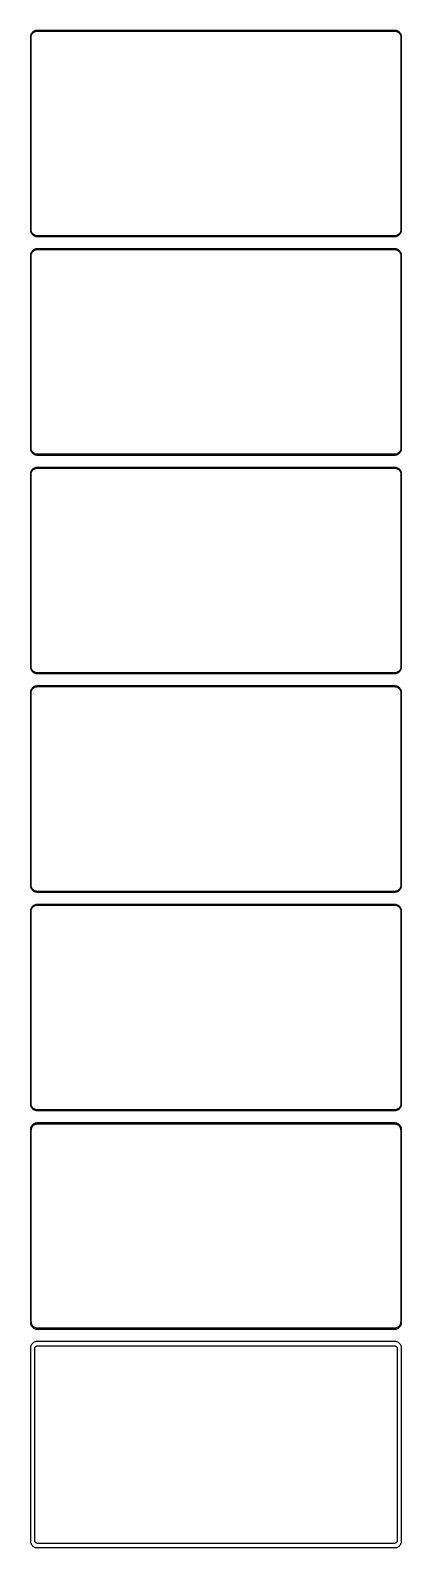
# Model space of a CAD drawing. Header units: metres. Extents: x -135 to 135, y 2310 to 4686.
# Drawn here: x -135 to 135, y 2310 to 3414 of the extents above; entities that cross this region are included whole.
import ezdxf

# ---------------------------------------------------------------- set-up
doc = ezdxf.new("R2010")
doc.units = ezdxf.units.M

msp = doc.modelspace()

# ---------------------------------------------------------------- linework, layer by layer
for p, q in [((-134.382, 3411.41), (-134.649, 3410.84)), ((-134.045, 3411.94), (-134.382, 3411.41)), ((-133.645, 3412.42), (-134.045, 3411.94)), ((-133.912, 3411.04), (-133.593, 3411.54)), ((-133.187, 3412.85), (-133.645, 3412.42)), ((-133.593, 3411.54), (-133.213, 3412)), ((-133.213, 3412), (-132.778, 3412.41)), ((-132.679, 3413.22), (-133.187, 3412.85)), ((-132.778, 3412.41), (-132.295, 3412.76)), ((-132.129, 3413.52), (-132.679, 3413.22)), ((-132.295, 3412.76), (-131.772, 3413.05)), ((-131.545, 3413.76), (-132.129, 3413.52)), ((-131.772, 3413.05), (-131.218, 3413.27)), ((-130.937, 3413.91), (-131.545, 3413.76)), ((-131.218, 3413.27), (-130.64, 3413.42)), ((-130.314, 3413.99), (-130.937, 3413.91)), ((-130.64, 3413.42), (-130.048, 3413.49)), ((130.314, 3413.99), (-130.314, 3413.99)), ((-130.048, 3413.49), (130.048, 3413.49)), ((130.048, 3413.49), (130.64, 3413.42)), ((130.937, 3413.91), (130.314, 3413.99)), ((130.64, 3413.42), (131.218, 3413.27)), ((131.545, 3413.76), (130.937, 3413.91)), ((131.218, 3413.27), (131.772, 3413.05)), ((132.129, 3413.52), (131.545, 3413.76)), ((131.772, 3413.05), (132.295, 3412.76)), ((132.679, 3413.22), (132.129, 3413.52)), ((132.295, 3412.76), (132.778, 3412.41)), ((133.187, 3412.85), (132.679, 3413.22)), ((132.778, 3412.41), (133.213, 3412)), ((133.645, 3412.42), (133.187, 3412.85)), ((133.213, 3412), (133.593, 3411.54)), ((133.593, 3411.54), (133.912, 3411.04)), ((134.045, 3411.94), (133.645, 3412.42)), ((134.382, 3411.41), (134.045, 3411.94)), ((134.649, 3410.84), (134.382, 3411.41)), ((-134.961, 3409.63), (-135, 3409)), ((-135, 3409), (-135, 3269)), ((-134.843, 3410.24), (-134.961, 3409.63)), ((-134.649, 3410.84), (-134.843, 3410.24)), ((-134.5, 3408.75), (-134.463, 3409.35)), ((-134.5, 3269.25), (-134.5, 3408.75)), ((-134.463, 3409.35), (-134.351, 3409.93)), ((-134.351, 3409.93), (-134.166, 3410.5)), ((-134.166, 3410.5), (-133.912, 3411.04)), ((133.912, 3411.04), (134.166, 3410.5)), ((134.166, 3410.5), (134.351, 3409.93)), ((134.351, 3409.93), (134.463, 3409.35)), ((134.463, 3409.35), (134.5, 3408.75)), ((134.5, 3408.75), (134.5, 3269.25)), ((134.843, 3410.24), (134.649, 3410.84)), ((134.961, 3409.63), (134.843, 3410.24)), ((135, 3409), (134.961, 3409.63)), ((135, 3269), (135, 3409)), ((-135, 3269), (-134.961, 3268.37)), ((-134.961, 3268.37), (-134.843, 3267.76)), ((-134.463, 3268.65), (-134.5, 3269.25)), ((-134.351, 3268.07), (-134.463, 3268.65)), ((-134.166, 3267.5), (-134.351, 3268.07)), ((134.351, 3268.07), (134.166, 3267.5)), ((134.463, 3268.65), (134.351, 3268.07)), ((134.5, 3269.25), (134.463, 3268.65)), ((134.843, 3267.76), (134.961, 3268.37)), ((134.961, 3268.37), (135, 3269)), ((-134.843, 3267.76), (-134.649, 3267.16)), ((-134.649, 3267.16), (-134.382, 3266.59)), ((-134.382, 3266.59), (-134.045, 3266.06)), ((-133.912, 3266.96), (-134.166, 3267.5)), ((-134.045, 3266.06), (-133.645, 3265.58)), ((-133.593, 3266.46), (-133.912, 3266.96)), ((-133.645, 3265.58), (-133.187, 3265.15)), ((-133.213, 3266), (-133.593, 3266.46)), ((-132.778, 3265.59), (-133.213, 3266)), ((-133.187, 3265.15), (-132.679, 3264.78)), ((-132.295, 3265.24), (-132.778, 3265.59)), ((-132.679, 3264.78), (-132.129, 3264.48)), ((-131.772, 3264.95), (-132.295, 3265.24)), ((-132.129, 3264.48), (-131.545, 3264.24)), ((-131.218, 3264.73), (-131.772, 3264.95)), ((-131.545, 3264.24), (-130.937, 3264.09)), ((-130.64, 3264.58), (-131.218, 3264.73)), ((-130.937, 3264.09), (-130.314, 3264.01)), ((-130.048, 3264.51), (-130.64, 3264.58)), ((-130.314, 3264.01), (130.314, 3264.01)), ((130.048, 3264.51), (-130.048, 3264.51)), ((130.64, 3264.58), (130.048, 3264.51)), ((130.314, 3264.01), (130.937, 3264.09)), ((131.218, 3264.73), (130.64, 3264.58)), ((130.937, 3264.09), (131.545, 3264.24)), ((131.772, 3264.95), (131.218, 3264.73)), ((131.545, 3264.24), (132.129, 3264.48)), ((132.295, 3265.24), (131.772, 3264.95)), ((132.129, 3264.48), (132.679, 3264.78)), ((132.778, 3265.59), (132.295, 3265.24)), ((132.679, 3264.78), (133.187, 3265.15)), ((133.213, 3266), (132.778, 3265.59)), ((133.187, 3265.15), (133.645, 3265.58)), ((133.593, 3266.46), (133.213, 3266)), ((133.912, 3266.96), (133.593, 3266.46)), ((133.645, 3265.58), (134.045, 3266.06)), ((134.166, 3267.5), (133.912, 3266.96)), ((134.045, 3266.06), (134.382, 3266.59)), ((134.382, 3266.59), (134.649, 3267.16)), ((134.649, 3267.16), (134.843, 3267.76)), ((-134.961, 3250.63), (-135, 3250)), ((-135, 3250), (-135, 3110)), ((-134.843, 3251.24), (-134.961, 3250.63)), ((-134.649, 3251.84), (-134.843, 3251.24)), ((-134.382, 3252.41), (-134.649, 3251.84)), ((-134.5, 3249.75), (-134.463, 3250.35)), ((-134.5, 3110.25), (-134.5, 3249.75)), ((-134.463, 3250.35), (-134.351, 3250.93)), ((-134.045, 3252.94), (-134.382, 3252.41)), ((-134.351, 3250.93), (-134.166, 3251.5)), ((-134.166, 3251.5), (-133.912, 3252.04)), ((-133.645, 3253.42), (-134.045, 3252.94)), ((-133.912, 3252.04), (-133.593, 3252.54)), ((-133.187, 3253.85), (-133.645, 3253.42)), ((-133.593, 3252.54), (-133.213, 3253)), ((-133.213, 3253), (-132.778, 3253.41)), ((-132.679, 3254.22), (-133.187, 3253.85)), ((-132.778, 3253.41), (-132.295, 3253.76)), ((-132.129, 3254.52), (-132.679, 3254.22)), ((-132.295, 3253.76), (-131.772, 3254.05)), ((-131.545, 3254.76), (-132.129, 3254.52)), ((-131.772, 3254.05), (-131.218, 3254.27)), ((-130.937, 3254.91), (-131.545, 3254.76)), ((-131.218, 3254.27), (-130.64, 3254.42)), ((-130.314, 3254.99), (-130.937, 3254.91)), ((-130.64, 3254.42), (-130.048, 3254.49)), ((130.314, 3254.99), (-130.314, 3254.99)), ((-130.048, 3254.49), (130.048, 3254.49)), ((130.048, 3254.49), (130.64, 3254.42)), ((130.937, 3254.91), (130.314, 3254.99)), ((130.64, 3254.42), (131.218, 3254.27)), ((131.545, 3254.76), (130.937, 3254.91)), ((131.218, 3254.27), (131.772, 3254.05)), ((132.129, 3254.52), (131.545, 3254.76)), ((131.772, 3254.05), (132.295, 3253.76)), ((132.679, 3254.22), (132.129, 3254.52)), ((132.295, 3253.76), (132.778, 3253.41)), ((133.187, 3253.85), (132.679, 3254.22)), ((132.778, 3253.41), (133.213, 3253)), ((133.645, 3253.42), (133.187, 3253.85)), ((133.213, 3253), (133.593, 3252.54)), ((133.593, 3252.54), (133.912, 3252.04)), ((134.045, 3252.94), (133.645, 3253.42)), ((133.912, 3252.04), (134.166, 3251.5)), ((134.382, 3252.41), (134.045, 3252.94)), ((134.166, 3251.5), (134.351, 3250.93)), ((134.351, 3250.93), (134.463, 3250.35)), ((134.649, 3251.84), (134.382, 3252.41)), ((134.463, 3250.35), (134.5, 3249.75)), ((134.5, 3249.75), (134.5, 3110.25)), ((134.843, 3251.24), (134.649, 3251.84)), ((134.961, 3250.63), (134.843, 3251.24)), ((135, 3250), (134.961, 3250.63)), ((135, 3110), (135, 3250)), ((-135, 3110), (-134.961, 3109.37)), ((-134.961, 3109.37), (-134.843, 3108.76)), ((-134.843, 3108.76), (-134.649, 3108.16)), ((-134.649, 3108.16), (-134.382, 3107.59)), ((-134.463, 3109.65), (-134.5, 3110.25)), ((-134.351, 3109.07), (-134.463, 3109.65)), ((-134.382, 3107.59), (-134.045, 3107.06)), ((-134.166, 3108.5), (-134.351, 3109.07)), ((-133.912, 3107.96), (-134.166, 3108.5)), ((-134.045, 3107.06), (-133.645, 3106.58)), ((-133.593, 3107.46), (-133.912, 3107.96)), ((-133.645, 3106.58), (-133.187, 3106.15)), ((-133.213, 3107), (-133.593, 3107.46)), ((-132.778, 3106.59), (-133.213, 3107)), ((-133.187, 3106.15), (-132.679, 3105.78)), ((-132.295, 3106.24), (-132.778, 3106.59)), ((-132.679, 3105.78), (-132.129, 3105.48)), ((-131.772, 3105.95), (-132.295, 3106.24)), ((-132.129, 3105.48), (-131.545, 3105.24)), ((-131.218, 3105.73), (-131.772, 3105.95)), ((-131.545, 3105.24), (-130.937, 3105.09)), ((-130.64, 3105.58), (-131.218, 3105.73)), ((-130.937, 3105.09), (-130.314, 3105.01)), ((-130.048, 3105.51), (-130.64, 3105.58)), ((-130.314, 3105.01), (130.314, 3105.01)), ((130.048, 3105.51), (-130.048, 3105.51)), ((130.64, 3105.58), (130.048, 3105.51)), ((130.314, 3105.01), (130.937, 3105.09)), ((131.218, 3105.73), (130.64, 3105.58)), ((130.937, 3105.09), (131.545, 3105.24)), ((131.772, 3105.95), (131.218, 3105.73)), ((131.545, 3105.24), (132.129, 3105.48)), ((132.295, 3106.24), (131.772, 3105.95)), ((132.129, 3105.48), (132.679, 3105.78)), ((132.778, 3106.59), (132.295, 3106.24)), ((132.679, 3105.78), (133.187, 3106.15)), ((133.213, 3107), (132.778, 3106.59)), ((133.187, 3106.15), (133.645, 3106.58)), ((133.593, 3107.46), (133.213, 3107)), ((133.912, 3107.96), (133.593, 3107.46)), ((133.645, 3106.58), (134.045, 3107.06)), ((134.166, 3108.5), (133.912, 3107.96)), ((134.045, 3107.06), (134.382, 3107.59)), ((134.351, 3109.07), (134.166, 3108.5)), ((134.463, 3109.65), (134.351, 3109.07)), ((134.382, 3107.59), (134.649, 3108.16)), ((134.5, 3110.25), (134.463, 3109.65)), ((134.649, 3108.16), (134.843, 3108.76)), ((134.843, 3108.76), (134.961, 3109.37)), ((134.961, 3109.37), (135, 3110)), ((-134.961, 3091.63), (-135, 3091)), ((-134.843, 3092.24), (-134.961, 3091.63)), ((-134.649, 3092.84), (-134.843, 3092.24)), ((-134.382, 3093.41), (-134.649, 3092.84)), ((-134.5, 3090.75), (-134.463, 3091.35)), ((-134.463, 3091.35), (-134.351, 3091.93)), ((-134.045, 3093.94), (-134.382, 3093.41)), ((-134.351, 3091.93), (-134.166, 3092.5)), ((-134.166, 3092.5), (-133.912, 3093.04)), ((-133.645, 3094.42), (-134.045, 3093.94)), ((-133.912, 3093.04), (-133.593, 3093.54)), ((-133.187, 3094.85), (-133.645, 3094.42)), ((-133.593, 3093.54), (-133.213, 3094)), ((-133.213, 3094), (-132.778, 3094.41)), ((-132.679, 3095.22), (-133.187, 3094.85)), ((-132.778, 3094.41), (-132.295, 3094.76)), ((-132.129, 3095.52), (-132.679, 3095.22)), ((-132.295, 3094.76), (-131.772, 3095.05)), ((-131.545, 3095.76), (-132.129, 3095.52)), ((-131.772, 3095.05), (-131.218, 3095.27)), ((-130.937, 3095.91), (-131.545, 3095.76)), ((-131.218, 3095.27), (-130.64, 3095.42)), ((-130.314, 3095.99), (-130.937, 3095.91)), ((-130.64, 3095.42), (-130.048, 3095.49)), ((130.314, 3095.99), (-130.314, 3095.99)), ((-130.048, 3095.49), (130.048, 3095.49)), ((130.048, 3095.49), (130.64, 3095.42)), ((130.937, 3095.91), (130.314, 3095.99)), ((130.64, 3095.42), (131.218, 3095.27)), ((131.545, 3095.76), (130.937, 3095.91)), ((131.218, 3095.27), (131.772, 3095.05)), ((132.129, 3095.52), (131.545, 3095.76)), ((131.772, 3095.05), (132.295, 3094.76)), ((132.679, 3095.22), (132.129, 3095.52)), ((132.295, 3094.76), (132.778, 3094.41)), ((133.187, 3094.85), (132.679, 3095.22)), ((132.778, 3094.41), (133.213, 3094)), ((133.645, 3094.42), (133.187, 3094.85)), ((133.213, 3094), (133.593, 3093.54)), ((133.593, 3093.54), (133.912, 3093.04)), ((134.045, 3093.94), (133.645, 3094.42)), ((133.912, 3093.04), (134.166, 3092.5)), ((134.382, 3093.41), (134.045, 3093.94)), ((134.166, 3092.5), (134.351, 3091.93)), ((134.351, 3091.93), (134.463, 3091.35)), ((134.649, 3092.84), (134.382, 3093.41)), ((134.463, 3091.35), (134.5, 3090.75)), ((134.843, 3092.24), (134.649, 3092.84)), ((134.961, 3091.63), (134.843, 3092.24)), ((135, 3091), (134.961, 3091.63)), ((-135, 3091), (-135, 2951)), ((-134.5, 2951.25), (-134.5, 3090.75)), ((134.5, 3090.75), (134.5, 2951.25)), ((135, 2951), (135, 3091)), ((-135, 2951), (-134.961, 2950.37)), ((-134.961, 2950.37), (-134.843, 2949.76)), ((-134.843, 2949.76), (-134.649, 2949.16)), ((-134.649, 2949.16), (-134.382, 2948.59)), ((-134.463, 2950.65), (-134.5, 2951.25)), ((-134.351, 2950.07), (-134.463, 2950.65)), ((-134.382, 2948.59), (-134.045, 2948.06)), ((-134.166, 2949.5), (-134.351, 2950.07)), ((-133.912, 2948.96), (-134.166, 2949.5)), ((-134.045, 2948.06), (-133.645, 2947.58)), ((-133.593, 2948.46), (-133.912, 2948.96)), ((-133.213, 2948), (-133.593, 2948.46)), ((-132.778, 2947.59), (-133.213, 2948)), ((133.213, 2948), (132.778, 2947.59)), ((133.593, 2948.46), (133.213, 2948)), ((133.912, 2948.96), (133.593, 2948.46)), ((133.645, 2947.58), (134.045, 2948.06)), ((134.166, 2949.5), (133.912, 2948.96)), ((134.045, 2948.06), (134.382, 2948.59)), ((134.351, 2950.07), (134.166, 2949.5)), ((134.463, 2950.65), (134.351, 2950.07)), ((134.382, 2948.59), (134.649, 2949.16)), ((134.5, 2951.25), (134.463, 2950.65)), ((134.649, 2949.16), (134.843, 2949.76)), ((134.843, 2949.76), (134.961, 2950.37)), ((134.961, 2950.37), (135, 2951)), ((-133.645, 2947.58), (-133.187, 2947.15)), ((-133.187, 2947.15), (-132.679, 2946.78)), ((-132.295, 2947.24), (-132.778, 2947.59)), ((-132.679, 2946.78), (-132.129, 2946.48)), ((-131.772, 2946.95), (-132.295, 2947.24)), ((-132.129, 2946.48), (-131.545, 2946.24)), ((-131.545, 2936.76), (-132.129, 2936.52)), ((-131.218, 2946.73), (-131.772, 2946.95)), ((-131.545, 2946.24), (-130.937, 2946.09)), ((-130.937, 2936.91), (-131.545, 2936.76)), ((-130.64, 2946.58), (-131.218, 2946.73)), ((-130.937, 2946.09), (-130.314, 2946.01)), ((-130.314, 2936.99), (-130.937, 2936.91)), ((-130.048, 2946.51), (-130.64, 2946.58)), ((-130.314, 2946.01), (130.314, 2946.01)), ((130.314, 2936.99), (-130.314, 2936.99)), ((130.048, 2946.51), (-130.048, 2946.51)), ((130.64, 2946.58), (130.048, 2946.51)), ((130.314, 2946.01), (130.937, 2946.09)), ((130.937, 2936.91), (130.314, 2936.99)), ((131.218, 2946.73), (130.64, 2946.58)), ((130.937, 2946.09), (131.545, 2946.24)), ((131.545, 2936.76), (130.937, 2936.91)), ((131.772, 2946.95), (131.218, 2946.73)), ((131.545, 2946.24), (132.129, 2946.48)), ((132.129, 2936.52), (131.545, 2936.76)), ((132.295, 2947.24), (131.772, 2946.95)), ((132.129, 2946.48), (132.679, 2946.78)), ((132.778, 2947.59), (132.295, 2947.24)), ((132.679, 2946.78), (133.187, 2947.15)), ((133.187, 2947.15), (133.645, 2947.58)), ((-134.961, 2932.63), (-135, 2932)), ((-135, 2932), (-135, 2792)), ((-134.843, 2933.24), (-134.961, 2932.63)), ((-134.649, 2933.84), (-134.843, 2933.24)), ((-134.382, 2934.41), (-134.649, 2933.84)), ((-134.5, 2931.75), (-134.463, 2932.35)), ((-134.5, 2792.25), (-134.5, 2931.75)), ((-134.463, 2932.35), (-134.351, 2932.93)), ((-134.045, 2934.94), (-134.382, 2934.41)), ((-134.351, 2932.93), (-134.166, 2933.5)), ((-134.166, 2933.5), (-133.912, 2934.04)), ((-133.645, 2935.42), (-134.045, 2934.94)), ((-133.912, 2934.04), (-133.593, 2934.54)), ((-133.187, 2935.85), (-133.645, 2935.42)), ((-133.593, 2934.54), (-133.213, 2935)), ((-133.213, 2935), (-132.778, 2935.41)), ((-132.679, 2936.22), (-133.187, 2935.85)), ((-132.778, 2935.41), (-132.295, 2935.76)), ((-132.129, 2936.52), (-132.679, 2936.22)), ((-132.295, 2935.76), (-131.772, 2936.05)), ((-131.772, 2936.05), (-131.218, 2936.27)), ((-131.218, 2936.27), (-130.64, 2936.42)), ((-130.64, 2936.42), (-130.048, 2936.49)), ((-130.048, 2936.49), (130.048, 2936.49)), ((130.048, 2936.49), (130.64, 2936.42)), ((130.64, 2936.42), (131.218, 2936.27)), ((131.218, 2936.27), (131.772, 2936.05)), ((131.772, 2936.05), (132.295, 2935.76)), ((132.679, 2936.22), (132.129, 2936.52)), ((132.295, 2935.76), (132.778, 2935.41)), ((133.187, 2935.85), (132.679, 2936.22)), ((132.778, 2935.41), (133.213, 2935)), ((133.645, 2935.42), (133.187, 2935.85)), ((133.213, 2935), (133.593, 2934.54)), ((133.593, 2934.54), (133.912, 2934.04)), ((134.045, 2934.94), (133.645, 2935.42)), ((133.912, 2934.04), (134.166, 2933.5)), ((134.382, 2934.41), (134.045, 2934.94)), ((134.166, 2933.5), (134.351, 2932.93)), ((134.351, 2932.93), (134.463, 2932.35)), ((134.649, 2933.84), (134.382, 2934.41)), ((134.463, 2932.35), (134.5, 2931.75)), ((134.5, 2931.75), (134.5, 2792.25)), ((134.843, 2933.24), (134.649, 2933.84)), ((134.961, 2932.63), (134.843, 2933.24)), ((135, 2932), (134.961, 2932.63)), ((135, 2792), (135, 2932)), ((-135, 2792), (-134.961, 2791.37)), ((-134.961, 2791.37), (-134.843, 2790.76)), ((-134.843, 2790.76), (-134.649, 2790.16)), ((-134.649, 2790.16), (-134.382, 2789.59)), ((-134.463, 2791.65), (-134.5, 2792.25)), ((-134.351, 2791.07), (-134.463, 2791.65)), ((-134.382, 2789.59), (-134.045, 2789.06)), ((-134.166, 2790.5), (-134.351, 2791.07)), ((-133.912, 2789.96), (-134.166, 2790.5)), ((-134.045, 2789.06), (-133.645, 2788.58)), ((-133.593, 2789.46), (-133.912, 2789.96)), ((-133.645, 2788.58), (-133.187, 2788.15)), ((-133.213, 2789), (-133.593, 2789.46)), ((-132.778, 2788.59), (-133.213, 2789)), ((-133.187, 2788.15), (-132.679, 2787.78)), ((-132.295, 2788.24), (-132.778, 2788.59)), ((-132.679, 2787.78), (-132.129, 2787.48)), ((-131.772, 2787.95), (-132.295, 2788.24)), ((-132.129, 2787.48), (-131.545, 2787.24)), ((-131.218, 2787.73), (-131.772, 2787.95)), ((-131.545, 2787.24), (-130.937, 2787.09)), ((-130.64, 2787.58), (-131.218, 2787.73)), ((-130.937, 2787.09), (-130.314, 2787.01)), ((-130.048, 2787.51), (-130.64, 2787.58)), ((-130.314, 2787.01), (130.314, 2787.01)), ((130.048, 2787.51), (-130.048, 2787.51)), ((130.64, 2787.58), (130.048, 2787.51)), ((130.314, 2787.01), (130.937, 2787.09)), ((131.218, 2787.73), (130.64, 2787.58)), ((130.937, 2787.09), (131.545, 2787.24)), ((131.772, 2787.95), (131.218, 2787.73)), ((131.545, 2787.24), (132.129, 2787.48)), ((132.295, 2788.24), (131.772, 2787.95)), ((132.129, 2787.48), (132.679, 2787.78)), ((132.778, 2788.59), (132.295, 2788.24)), ((132.679, 2787.78), (133.187, 2788.15)), ((133.213, 2789), (132.778, 2788.59)), ((133.187, 2788.15), (133.645, 2788.58)), ((133.593, 2789.46), (133.213, 2789)), ((133.912, 2789.96), (133.593, 2789.46)), ((133.645, 2788.58), (134.045, 2789.06)), ((134.166, 2790.5), (133.912, 2789.96)), ((134.045, 2789.06), (134.382, 2789.59)), ((134.351, 2791.07), (134.166, 2790.5)), ((134.463, 2791.65), (134.351, 2791.07)), ((134.382, 2789.59), (134.649, 2790.16)), ((134.5, 2792.25), (134.463, 2791.65)), ((134.649, 2790.16), (134.843, 2790.76)), ((134.843, 2790.76), (134.961, 2791.37)), ((134.961, 2791.37), (135, 2792)), ((-134.961, 2773.63), (-135, 2773)), ((-135, 2773), (-135, 2633)), ((-134.843, 2774.24), (-134.961, 2773.63)), ((-134.649, 2774.84), (-134.843, 2774.24)), ((-134.382, 2775.41), (-134.649, 2774.84)), ((-134.5, 2772.75), (-134.463, 2773.35)), ((-134.5, 2633.25), (-134.5, 2772.75)), ((-134.463, 2773.35), (-134.351, 2773.93)), ((-134.045, 2775.94), (-134.382, 2775.41)), ((-134.351, 2773.93), (-134.166, 2774.5)), ((-134.166, 2774.5), (-133.912, 2775.04)), ((-133.645, 2776.42), (-134.045, 2775.94)), ((-133.912, 2775.04), (-133.593, 2775.54)), ((-133.187, 2776.85), (-133.645, 2776.42)), ((-133.593, 2775.54), (-133.213, 2776)), ((-133.213, 2776), (-132.778, 2776.41)), ((-132.679, 2777.22), (-133.187, 2776.85)), ((-132.778, 2776.41), (-132.295, 2776.76)), ((-132.129, 2777.52), (-132.679, 2777.22)), ((-132.295, 2776.76), (-131.772, 2777.05)), ((-131.545, 2777.76), (-132.129, 2777.52)), ((-131.772, 2777.05), (-131.218, 2777.27)), ((-130.937, 2777.91), (-131.545, 2777.76)), ((-131.218, 2777.27), (-130.64, 2777.42)), ((-130.314, 2777.99), (-130.937, 2777.91)), ((-130.64, 2777.42), (-130.048, 2777.49)), ((130.314, 2777.99), (-130.314, 2777.99)), ((-130.048, 2777.49), (130.048, 2777.49)), ((130.048, 2777.49), (130.64, 2777.42)), ((130.937, 2777.91), (130.314, 2777.99)), ((130.64, 2777.42), (131.218, 2777.27)), ((131.545, 2777.76), (130.937, 2777.91)), ((131.218, 2777.27), (131.772, 2777.05)), ((132.129, 2777.52), (131.545, 2777.76)), ((131.772, 2777.05), (132.295, 2776.76)), ((132.679, 2777.22), (132.129, 2777.52)), ((132.295, 2776.76), (132.778, 2776.41)), ((133.187, 2776.85), (132.679, 2777.22)), ((132.778, 2776.41), (133.213, 2776)), ((133.645, 2776.42), (133.187, 2776.85)), ((133.213, 2776), (133.593, 2775.54)), ((133.593, 2775.54), (133.912, 2775.04)), ((134.045, 2775.94), (133.645, 2776.42)), ((133.912, 2775.04), (134.166, 2774.5)), ((134.382, 2775.41), (134.045, 2775.94)), ((134.166, 2774.5), (134.351, 2773.93)), ((134.351, 2773.93), (134.463, 2773.35)), ((134.649, 2774.84), (134.382, 2775.41)), ((134.463, 2773.35), (134.5, 2772.75)), ((134.5, 2772.75), (134.5, 2633.25)), ((134.843, 2774.24), (134.649, 2774.84)), ((134.961, 2773.63), (134.843, 2774.24)), ((135, 2773), (134.961, 2773.63)), ((135, 2633), (135, 2773)), ((-135, 2633), (-134.961, 2632.37)), ((-134.961, 2632.37), (-134.843, 2631.76)), ((-134.843, 2631.76), (-134.649, 2631.16)), ((-134.649, 2631.16), (-134.382, 2630.59)), ((-134.463, 2632.65), (-134.5, 2633.25)), ((-134.351, 2632.07), (-134.463, 2632.65)), ((-134.382, 2630.59), (-134.045, 2630.06)), ((-134.166, 2631.5), (-134.351, 2632.07)), ((-133.912, 2630.96), (-134.166, 2631.5)), ((-134.045, 2630.06), (-133.645, 2629.58)), ((-133.593, 2630.46), (-133.912, 2630.96)), ((-133.645, 2629.58), (-133.187, 2629.15)), ((-133.213, 2630), (-133.593, 2630.46)), ((-132.778, 2629.59), (-133.213, 2630)), ((-133.187, 2629.15), (-132.679, 2628.78)), ((-132.295, 2629.24), (-132.778, 2629.59)), ((-132.679, 2628.78), (-132.129, 2628.48)), ((-131.772, 2628.95), (-132.295, 2629.24)), ((-132.129, 2628.48), (-131.545, 2628.24)), ((-131.218, 2628.73), (-131.772, 2628.95)), ((-131.545, 2628.24), (-130.937, 2628.09)), ((-130.64, 2628.58), (-131.218, 2628.73)), ((-130.937, 2628.09), (-130.314, 2628.01)), ((-130.048, 2628.51), (-130.64, 2628.58)), ((-130.314, 2628.01), (130.314, 2628.01)), ((130.048, 2628.51), (-130.048, 2628.51)), ((130.64, 2628.58), (130.048, 2628.51)), ((130.314, 2628.01), (130.937, 2628.09)), ((131.218, 2628.73), (130.64, 2628.58)), ((130.937, 2628.09), (131.545, 2628.24)), ((131.772, 2628.95), (131.218, 2628.73)), ((131.545, 2628.24), (132.129, 2628.48)), ((132.295, 2629.24), (131.772, 2628.95)), ((132.129, 2628.48), (132.679, 2628.78)), ((132.778, 2629.59), (132.295, 2629.24)), ((132.679, 2628.78), (133.187, 2629.15)), ((133.213, 2630), (132.778, 2629.59)), ((133.187, 2629.15), (133.645, 2629.58)), ((133.593, 2630.46), (133.213, 2630)), ((133.912, 2630.96), (133.593, 2630.46)), ((133.645, 2629.58), (134.045, 2630.06)), ((134.166, 2631.5), (133.912, 2630.96)), ((134.045, 2630.06), (134.382, 2630.59)), ((134.351, 2632.07), (134.166, 2631.5)), ((134.463, 2632.65), (134.351, 2632.07)), ((134.382, 2630.59), (134.649, 2631.16)), ((134.5, 2633.25), (134.463, 2632.65)), ((134.649, 2631.16), (134.843, 2631.76)), ((134.843, 2631.76), (134.961, 2632.37)), ((134.961, 2632.37), (135, 2633)), ((-134.045, 2616.94), (-134.382, 2616.41)), ((-133.645, 2617.42), (-134.045, 2616.94)), ((-133.762, 2615.96), (-133.454, 2616.44)), ((-133.187, 2617.85), (-133.645, 2617.42)), ((-133.454, 2616.44), (-133.088, 2616.88)), ((-132.679, 2618.22), (-133.187, 2617.85)), ((-133.088, 2616.88), (-132.668, 2617.28)), ((-132.129, 2618.52), (-132.679, 2618.22)), ((-132.668, 2617.28), (-132.203, 2617.62)), ((-132.203, 2617.62), (-131.699, 2617.89)), ((-131.545, 2618.76), (-132.129, 2618.52)), ((-131.699, 2617.89), (-131.165, 2618.1)), ((-130.937, 2618.91), (-131.545, 2618.76)), ((-131.165, 2618.1), (-130.608, 2618.25)), ((-130.314, 2618.99), (-130.937, 2618.91)), ((-130.608, 2618.25), (-130.037, 2618.32)), ((130.314, 2618.99), (-130.314, 2618.99)), ((-130.037, 2618.32), (130.037, 2618.32)), ((130.037, 2618.32), (130.608, 2618.25)), ((130.937, 2618.91), (130.314, 2618.99)), ((130.608, 2618.25), (131.165, 2618.1)), ((131.545, 2618.76), (130.937, 2618.91)), ((131.165, 2618.1), (131.699, 2617.89)), ((132.129, 2618.52), (131.545, 2618.76)), ((131.699, 2617.89), (132.203, 2617.62)), ((132.679, 2618.22), (132.129, 2618.52)), ((132.203, 2617.62), (132.668, 2617.28)), ((132.668, 2617.28), (133.088, 2616.88)), ((133.187, 2617.85), (132.679, 2618.22)), ((133.088, 2616.88), (133.454, 2616.44)), ((133.645, 2617.42), (133.187, 2617.85)), ((133.454, 2616.44), (133.762, 2615.96)), ((134.045, 2616.94), (133.645, 2617.42)), ((134.382, 2616.41), (134.045, 2616.94)), ((-134.961, 2614.63), (-135, 2614)), ((-135, 2614), (-135, 2474)), ((-134.843, 2615.24), (-134.961, 2614.63)), ((-134.649, 2615.84), (-134.843, 2615.24)), ((-134.382, 2616.41), (-134.649, 2615.84)), ((-134.328, 2613.75), (-134.292, 2614.32)), ((-134.328, 2474.25), (-134.328, 2613.75)), ((-134.292, 2614.32), (-134.185, 2614.89)), ((-134.185, 2614.89), (-134.007, 2615.44)), ((-134.007, 2615.44), (-133.762, 2615.96)), ((133.762, 2615.96), (134.007, 2615.44)), ((134.007, 2615.44), (134.185, 2614.89)), ((134.185, 2614.89), (134.292, 2614.32)), ((134.292, 2614.32), (134.328, 2613.75)), ((134.328, 2613.75), (134.328, 2474.25)), ((134.649, 2615.84), (134.382, 2616.41)), ((134.843, 2615.24), (134.649, 2615.84)), ((134.961, 2614.63), (134.843, 2615.24)), ((135, 2614), (134.961, 2614.63)), ((135, 2474), (135, 2614)), ((-135, 2474), (-134.961, 2473.37)), ((-134.961, 2473.37), (-134.843, 2472.76)), ((-134.292, 2473.68), (-134.328, 2474.25)), ((-134.185, 2473.11), (-134.292, 2473.68)), ((-134.007, 2472.56), (-134.185, 2473.11)), ((134.185, 2473.11), (134.007, 2472.56)), ((134.292, 2473.68), (134.185, 2473.11)), ((134.328, 2474.25), (134.292, 2473.68)), ((134.843, 2472.76), (134.961, 2473.37)), ((134.961, 2473.37), (135, 2474)), ((-134.843, 2472.76), (-134.649, 2472.16)), ((-134.649, 2472.16), (-134.382, 2471.59)), ((-134.382, 2471.59), (-134.045, 2471.06)), ((-134.045, 2471.06), (-133.645, 2470.58)), ((-133.762, 2472.04), (-134.007, 2472.56)), ((-133.454, 2471.56), (-133.762, 2472.04)), ((-133.645, 2470.58), (-133.187, 2470.15)), ((-133.088, 2471.12), (-133.454, 2471.56)), ((-133.187, 2470.15), (-132.679, 2469.78)), ((-132.668, 2470.72), (-133.088, 2471.12)), ((-132.679, 2469.78), (-132.129, 2469.48)), ((-132.203, 2470.38), (-132.668, 2470.72)), ((-131.699, 2470.11), (-132.203, 2470.38)), ((-132.129, 2469.48), (-131.545, 2469.24)), ((-131.165, 2469.9), (-131.699, 2470.11)), ((-131.545, 2469.24), (-130.937, 2469.09)), ((-130.608, 2469.75), (-131.165, 2469.9)), ((-130.937, 2469.09), (-130.314, 2469.01)), ((-130.037, 2469.68), (-130.608, 2469.75)), ((-130.314, 2469.01), (130.314, 2469.01)), ((130.037, 2469.68), (-130.037, 2469.68)), ((130.608, 2469.75), (130.037, 2469.68)), ((130.314, 2469.01), (130.937, 2469.09)), ((131.165, 2469.9), (130.608, 2469.75)), ((130.937, 2469.09), (131.545, 2469.24)), ((131.699, 2470.11), (131.165, 2469.9)), ((131.545, 2469.24), (132.129, 2469.48)), ((132.203, 2470.38), (131.699, 2470.11)), ((132.129, 2469.48), (132.679, 2469.78)), ((132.668, 2470.72), (132.203, 2470.38)), ((133.088, 2471.12), (132.668, 2470.72)), ((132.679, 2469.78), (133.187, 2470.15)), ((133.454, 2471.56), (133.088, 2471.12)), ((133.187, 2470.15), (133.645, 2470.58)), ((133.762, 2472.04), (133.454, 2471.56)), ((133.645, 2470.58), (134.045, 2471.06)), ((134.007, 2472.56), (133.762, 2472.04)), ((134.045, 2471.06), (134.382, 2471.59)), ((134.382, 2471.59), (134.649, 2472.16)), ((134.649, 2472.16), (134.843, 2472.76)), ((-134.961, 2455.63), (-135, 2455)), ((-135, 2455), (-135, 2315)), ((-134.843, 2456.24), (-134.961, 2455.63)), ((-134.649, 2456.84), (-134.843, 2456.24)), ((-134.382, 2457.41), (-134.649, 2456.84)), ((-134.045, 2457.94), (-134.382, 2457.41)), ((-133.645, 2458.42), (-134.045, 2457.94)), ((-133.187, 2458.85), (-133.645, 2458.42)), ((-132.679, 2459.22), (-133.187, 2458.85)), ((-132.129, 2459.52), (-132.679, 2459.22)), ((-131.545, 2459.76), (-132.129, 2459.52)), ((-131.86, 2454.75), (-131.843, 2455.01)), ((-131.86, 2315.25), (-131.86, 2454.75)), ((-131.843, 2455.01), (-131.793, 2455.27)), ((-131.793, 2455.27), (-131.711, 2455.53)), ((-131.711, 2455.53), (-131.599, 2455.77)), ((-131.599, 2455.77), (-131.457, 2455.99)), ((-130.937, 2459.91), (-131.545, 2459.76)), ((-131.457, 2455.99), (-131.288, 2456.19)), ((-131.288, 2456.19), (-131.095, 2456.38)), ((-131.095, 2456.38), (-130.88, 2456.53)), ((-130.314, 2459.99), (-130.937, 2459.91)), ((-130.88, 2456.53), (-130.648, 2456.66)), ((-130.648, 2456.66), (-130.402, 2456.76)), ((-130.402, 2456.76), (-130.145, 2456.82)), ((130.314, 2459.99), (-130.314, 2459.99)), ((-130.145, 2456.82), (-129.882, 2456.86)), ((-129.882, 2456.86), (129.882, 2456.86)), ((129.882, 2456.86), (130.145, 2456.82)), ((130.145, 2456.82), (130.402, 2456.76)), ((130.937, 2459.91), (130.314, 2459.99)), ((130.402, 2456.76), (130.648, 2456.66)), ((130.648, 2456.66), (130.88, 2456.53)), ((130.88, 2456.53), (131.095, 2456.38)), ((131.545, 2459.76), (130.937, 2459.91)), ((131.095, 2456.38), (131.288, 2456.19)), ((131.288, 2456.19), (131.457, 2455.99)), ((131.457, 2455.99), (131.599, 2455.77)), ((132.129, 2459.52), (131.545, 2459.76)), ((131.599, 2455.77), (131.711, 2455.53)), ((131.711, 2455.53), (131.793, 2455.27)), ((131.793, 2455.27), (131.843, 2455.01)), ((131.843, 2455.01), (131.86, 2454.75)), ((131.86, 2454.75), (131.86, 2315.25)), ((132.679, 2459.22), (132.129, 2459.52)), ((133.187, 2458.85), (132.679, 2459.22)), ((133.645, 2458.42), (133.187, 2458.85)), ((134.045, 2457.94), (133.645, 2458.42)), ((134.382, 2457.41), (134.045, 2457.94)), ((134.649, 2456.84), (134.382, 2457.41)), ((134.843, 2456.24), (134.649, 2456.84)), ((134.961, 2455.63), (134.843, 2456.24)), ((135, 2455), (134.961, 2455.63)), ((135, 2315), (135, 2455)), ((-135, 2315), (-134.961, 2314.37)), ((-134.961, 2314.37), (-134.843, 2313.76)), ((-134.843, 2313.76), (-134.649, 2313.16)), ((-134.649, 2313.16), (-134.382, 2312.59)), ((-134.382, 2312.59), (-134.045, 2312.06)), ((-134.045, 2312.06), (-133.645, 2311.58)), ((-133.645, 2311.58), (-133.187, 2311.15)), ((-133.187, 2311.15), (-132.679, 2310.78)), ((-132.679, 2310.78), (-132.129, 2310.48)), ((-132.129, 2310.48), (-131.545, 2310.24)), ((-131.843, 2314.99), (-131.86, 2315.25)), ((-131.793, 2314.73), (-131.843, 2314.99)), ((-131.711, 2314.47), (-131.793, 2314.73)), ((-131.599, 2314.23), (-131.711, 2314.47)), ((-131.457, 2314.01), (-131.599, 2314.23)), ((-131.545, 2310.24), (-130.937, 2310.09)), ((-131.288, 2313.81), (-131.457, 2314.01)), ((-131.095, 2313.62), (-131.288, 2313.81)), ((-130.88, 2313.47), (-131.095, 2313.62)), ((-130.937, 2310.09), (-130.314, 2310.01)), ((-130.648, 2313.34), (-130.88, 2313.47)), ((-130.402, 2313.24), (-130.648, 2313.34)), ((-130.145, 2313.18), (-130.402, 2313.24)), ((-130.314, 2310.01), (130.314, 2310.01)), ((-129.882, 2313.14), (-130.145, 2313.18)), ((129.882, 2313.14), (-129.882, 2313.14)), ((130.145, 2313.18), (129.882, 2313.14)), ((130.402, 2313.24), (130.145, 2313.18)), ((130.314, 2310.01), (130.937, 2310.09)), ((130.648, 2313.34), (130.402, 2313.24)), ((130.88, 2313.47), (130.648, 2313.34)), ((131.095, 2313.62), (130.88, 2313.47)), ((130.937, 2310.09), (131.545, 2310.24)), ((131.288, 2313.81), (131.095, 2313.62)), ((131.457, 2314.01), (131.288, 2313.81)), ((131.599, 2314.23), (131.457, 2314.01)), ((131.545, 2310.24), (132.129, 2310.48)), ((131.711, 2314.47), (131.599, 2314.23)), ((131.793, 2314.73), (131.711, 2314.47)), ((131.843, 2314.99), (131.793, 2314.73)), ((131.86, 2315.25), (131.843, 2314.99)), ((132.129, 2310.48), (132.679, 2310.78)), ((132.679, 2310.78), (133.187, 2311.15)), ((133.187, 2311.15), (133.645, 2311.58)), ((133.645, 2311.58), (134.045, 2312.06)), ((134.045, 2312.06), (134.382, 2312.59)), ((134.382, 2312.59), (134.649, 2313.16)), ((134.649, 2313.16), (134.843, 2313.76)), ((134.843, 2313.76), (134.961, 2314.37)), ((134.961, 2314.37), (135, 2315))]:
    msp.add_line(p, q)

doc.saveas('drawing.dxf')
